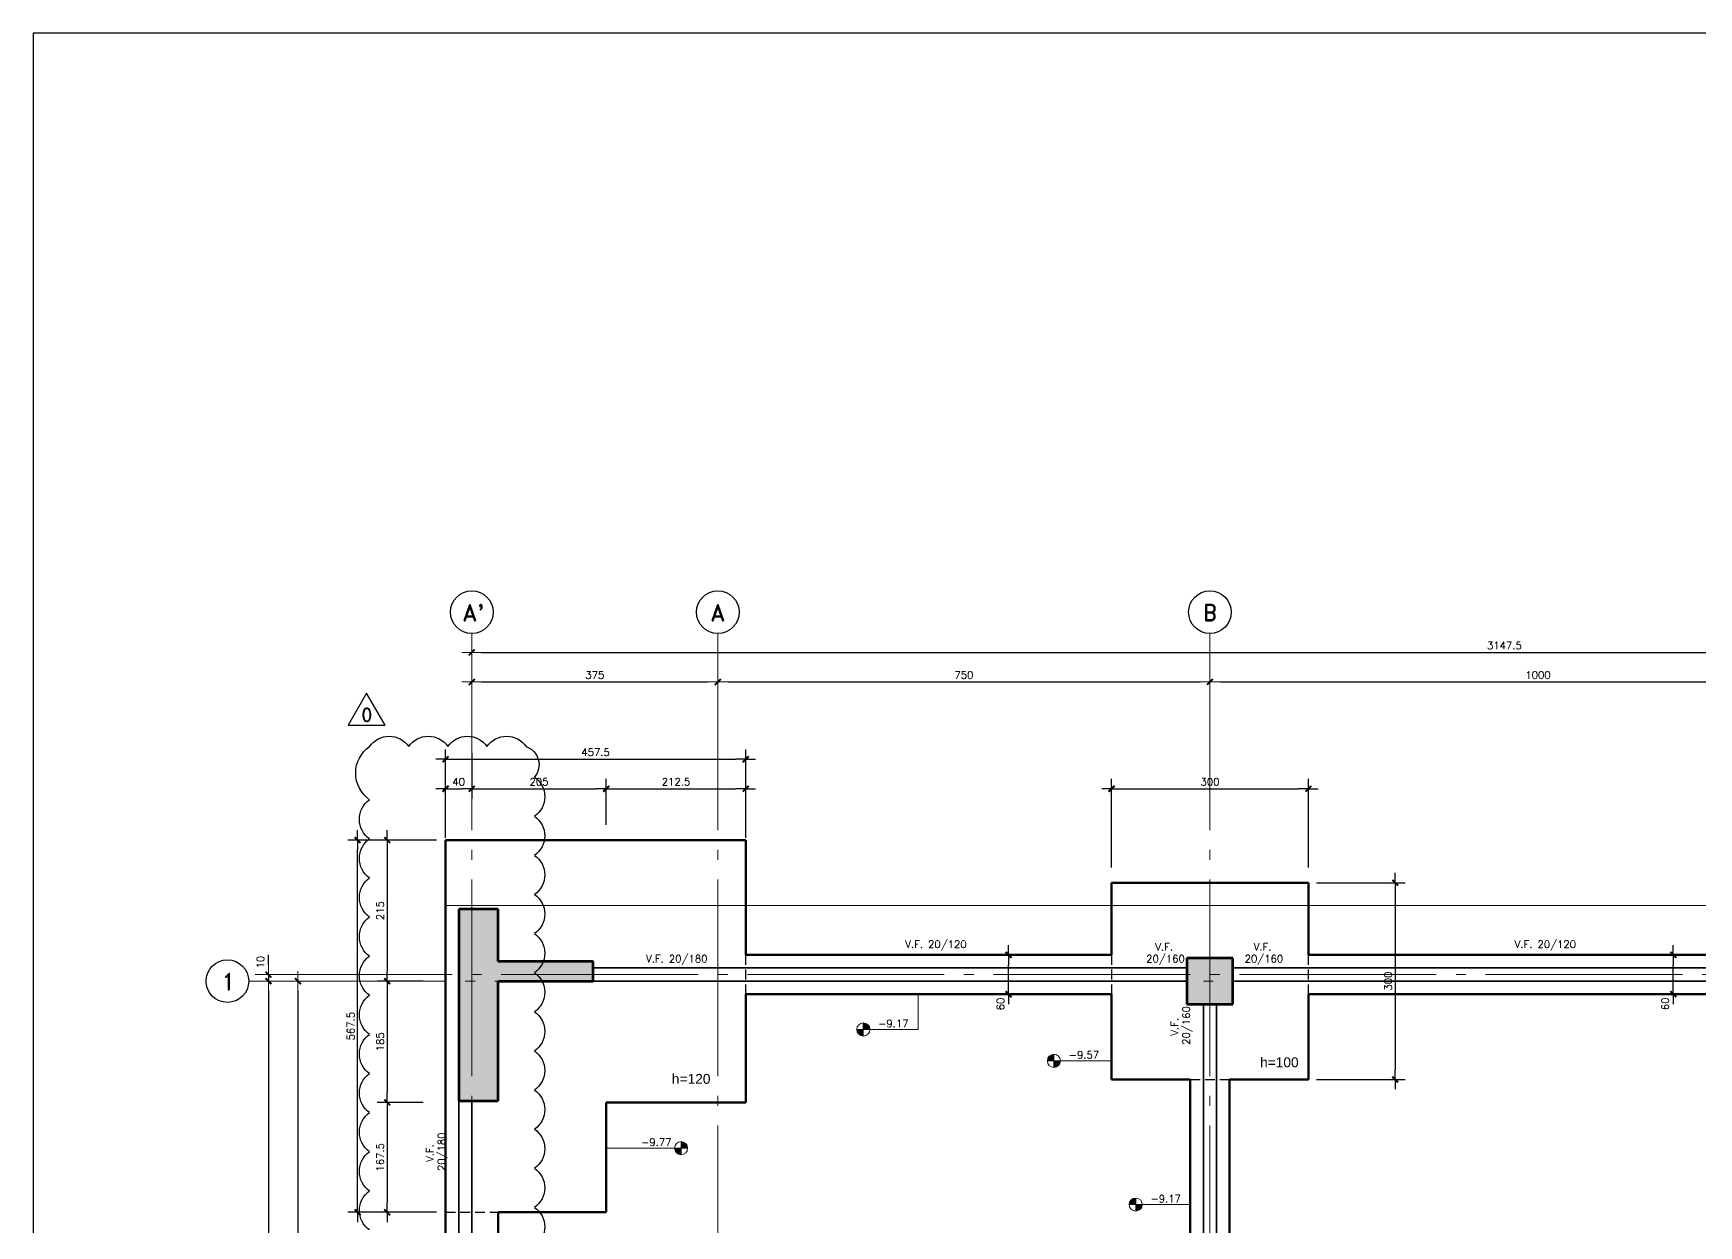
# Model space of a CAD drawing. Extents: x -58 to 5689, y 67 to 4123.
# Drawn here: x -58 to 2480, y 2305 to 4123 of the extents above; entities that cross this region are included whole.
import ezdxf
from ezdxf.enums import TextEntityAlignment as Align

# ---------------------------------------------------------------- set-up
doc = ezdxf.new("R2010")
doc.units = 0
doc.header["$LTSCALE"] = 30
doc.header["$MEASUREMENT"] = 0
doc.linetypes.add('DASHED', pattern=[0.75, 0.5, -0.25])
doc.linetypes.add('EJES', pattern=[12.5, 10, -1, 0.5, -1])
doc.layers.get('0').update_dxf_attribs({"linetype": 'CONTINUOUS'})
for name, color, linetype in [('RLA-FORMATO', 7, 'CONTINUOUS'), ('RLE-COTAS1', 2, 'CONTINUOUS'), ('RLE-REVISION 0', 1, 'CONTINUOUS'), ('RLE-SEGMENTOS1', 2, 'DASHED')]:
    doc.layers.add(name, color=color, linetype=linetype)
for name, color, linetype, lineweight in [('RLE-COTAS', 2, 'CONTINUOUS', 9), ('RLE-EJE', 3, 'CONTINUOUS', 25), ('RLE-EJES', 1, 'EJES', 15), ('RLE-FUNDACION', 210, 'CONTINUOUS', 25), ('RLE-LOSA', 90, 'CONTINUOUS', 15), ('RLE-MURO', 170, 'CONTINUOUS', 25), ('RLE-NIVELES', 3, 'CONTINUOUS', 9), ('RLE-PILAR', 5, 'CONTINUOUS', 25), ('RLE-SOLID', 252, 'CONTINUOUS', 15), ('RLE-TEXTO-1', 9, 'CONTINUOUS', 9), ('RLE-VIGA', 3, 'CONTINUOUS', 15)]:
    doc.layers.add(name, color=color, linetype=linetype, lineweight=lineweight)
doc.styles.add('Arial_3', font='arial.ttf', dxfattribs={"height": 15})
doc.styles.add('ROMAND', font='romand', dxfattribs={"height": 31.5})
doc.styles.add('ROMANS', font='romans.shx', dxfattribs={"height": 11.25})
doc.dimstyles.new('ING-50', dxfattribs={"dimscale": 50, "dimtxt": 0.27, "dimasz": 0.3, "dimexe": 0, "dimexo": 0, "dimgap": 0.1, "dimtad": 1, "dimdec": 1, "dimzin": 12, "dimdsep": 46, "dimtxsty": 'ROMANS', "dimblk": 'TICK1', "dimblk1": 'TICK1', "dimblk2": 'TICK1', "dimcen": 0.09, "dimclrd": 2, "dimclre": 1, "dimclrt": 3, "dimadec": 0, "dimazin": 0, "dimtfac": 1, "dimtdec": 0, "dimtix": 1, "dimtmove": 2, "dimatfit": 3, "dimldrblk": 'TICK1', "dimfxl": 0, "dimfxlon": 1, "dimtolj": 1, "dimtzin": 0, "dimarcsym": 0})

# ---------------------------------------------------------------- blocks, each defined once
blk = doc.blocks.new('TICK1')
at = {"color": 2}
for points in [[(0, 0), (-1, 0)], [(0, 0), (1, 0)]]:
    blk.add_lwpolyline(points, dxfattribs=at)
at = {"color": 2, "const_width": 0.2}
blk.add_lwpolyline([(-0.3, -0.3), (0.3, 0.3)], dxfattribs=at)
blk = doc.blocks.new('*D53')
at = {"layer": 'RLE-COTAS', "color": 2, "lineweight": -2, "transparency": 16777216}
blk.add_line((625.2, 3179), (3742.7, 3179), dxfattribs=at)
at = {"layer": 'RLE-COTAS', "color": 2, "lineweight": -2, "transparency": 16777216, "xscale": 15, "yscale": 15, "zscale": 15, "rotation": 180}
blk.add_blockref('TICK1', (610.2, 3179), dxfattribs=at)
at = {"layer": 'RLE-COTAS', "color": 2, "lineweight": -2, "transparency": 16777216, "xscale": 15, "yscale": 15, "zscale": 15}
blk.add_blockref('TICK1', (3757.7, 3179), dxfattribs=at)
at = {"layer": 'RLE-COTAS', "color": 3, "transparency": 16777216, "insert": (2183.9, 3189.6), "char_height": 11.25, "width": 61.027, "attachment_point": 5, "style": 'ROMANS'}
blk.add_mtext('\\A1;3147.5', dxfattribs=at)
blk = doc.blocks.new('*D58')
at = {"layer": 'RLE-COTAS', "color": 2, "lineweight": -2, "transparency": 16777216}
for p, q in [((300.3, 2702.9), (300.3, 2717.9)), ((300.3, 2687.9), (300.3, 2677.9)), ((300.3, 2662.9), (300.3, 2647.9))]:
    blk.add_line(p, q, dxfattribs=at)
at = {"layer": 'RLE-COTAS', "color": 2, "lineweight": -2, "transparency": 16777216, "xscale": 15, "yscale": 15, "zscale": 15}
for p, rotation in [((300.3, 2687.9), 270), ((300.3, 2677.9), 90)]:
    blk.add_blockref('TICK1', p, dxfattribs=dict(at, rotation=rotation))
at = {"layer": 'RLE-COTAS', "color": 3, "transparency": 16777216, "insert": (282.7, 2697.2), "char_height": 11.25, "width": 22.151, "attachment_point": 1, "rotation": 90, "line_spacing_factor": 0.941778, "style": 'ROMANS'}
blk.add_mtext('\\A1;10', dxfattribs=at)
blk = doc.blocks.new('*D59')
at = {"layer": 'RLE-COTAS', "color": 2, "lineweight": -2, "transparency": 16777216}
blk.add_line((300.3, 2662.9), (300.3, 1077.9), dxfattribs=at)
at = {"layer": 'RLE-COTAS', "color": 2, "lineweight": -2, "transparency": 16777216, "xscale": 15, "yscale": 15, "zscale": 15}
for p, rotation in [((300.3, 2677.9), 90), ((300.3, 1062.9), 270)]:
    blk.add_blockref('TICK1', p, dxfattribs=dict(at, rotation=rotation))
at = {"layer": 'RLE-COTAS', "color": 3, "transparency": 16777216, "insert": (289.7, 1870.4), "char_height": 11.25, "width": 44.301, "attachment_point": 5, "rotation": 90, "style": 'ROMANS'}
blk.add_mtext('\\A1;1615', dxfattribs=at)
blk = doc.blocks.new('*D61')
at = {"layer": 'RLE-COTAS', "color": 2, "lineweight": -2, "transparency": 16777216}
blk.add_line((345.3, 2662.9), (345.3, 1802.9), dxfattribs=at)
at = {"layer": 'RLE-COTAS', "color": 2, "lineweight": -2, "transparency": 16777216, "xscale": 15, "yscale": 15, "zscale": 15}
for p, rotation in [((345.3, 2677.9), 90), ((345.3, 1787.9), 270)]:
    blk.add_blockref('TICK1', p, dxfattribs=dict(at, rotation=rotation))
at = {"layer": 'RLE-COTAS', "color": 3, "transparency": 16777216, "insert": (334.7, 2232.9), "char_height": 11.25, "width": 33.226, "attachment_point": 5, "rotation": 90, "style": 'ROMANS'}
blk.add_mtext('\\A1;890', dxfattribs=at)
blk = doc.blocks.new('*D63')
at = {"layer": 'RLE-COTAS', "color": 2, "lineweight": -2, "transparency": 16777216}
blk.add_line((625.2, 3134), (970.2, 3134), dxfattribs=at)
at = {"layer": 'RLE-COTAS', "color": 2, "lineweight": -2, "transparency": 16777216, "xscale": 15, "yscale": 15, "zscale": 15, "rotation": 180}
blk.add_blockref('TICK1', (610.2, 3134), dxfattribs=at)
at = {"layer": 'RLE-COTAS', "color": 2, "lineweight": -2, "transparency": 16777216, "xscale": 15, "yscale": 15, "zscale": 15}
blk.add_blockref('TICK1', (985.2, 3134), dxfattribs=at)
at = {"layer": 'RLE-COTAS', "color": 3, "transparency": 16777216, "insert": (797.7, 3144.6), "char_height": 11.25, "width": 33.226, "attachment_point": 5, "style": 'ROMANS'}
blk.add_mtext('\\A1;375', dxfattribs=at)
blk = doc.blocks.new('*D64')
at = {"layer": 'RLE-COTAS', "color": 2, "lineweight": -2, "transparency": 16777216}
blk.add_line((1000.2, 3134), (1720.2, 3134), dxfattribs=at)
at = {"layer": 'RLE-COTAS', "color": 2, "lineweight": -2, "transparency": 16777216, "xscale": 15, "yscale": 15, "zscale": 15, "rotation": 180}
blk.add_blockref('TICK1', (985.2, 3134), dxfattribs=at)
at = {"layer": 'RLE-COTAS', "color": 2, "lineweight": -2, "transparency": 16777216, "xscale": 15, "yscale": 15, "zscale": 15}
blk.add_blockref('TICK1', (1735.2, 3134), dxfattribs=at)
at = {"layer": 'RLE-COTAS', "color": 3, "transparency": 16777216, "insert": (1360.2, 3144.6), "char_height": 11.25, "width": 33.226, "attachment_point": 5, "style": 'ROMANS'}
blk.add_mtext('\\A1;750', dxfattribs=at)
blk = doc.blocks.new('*D65')
at = {"layer": 'RLE-COTAS', "color": 2, "lineweight": -2, "transparency": 16777216}
blk.add_line((1750.2, 3134), (2720.2, 3134), dxfattribs=at)
at = {"layer": 'RLE-COTAS', "color": 2, "lineweight": -2, "transparency": 16777216, "xscale": 15, "yscale": 15, "zscale": 15, "rotation": 180}
blk.add_blockref('TICK1', (1735.2, 3134), dxfattribs=at)
at = {"layer": 'RLE-COTAS', "color": 2, "lineweight": -2, "transparency": 16777216, "xscale": 15, "yscale": 15, "zscale": 15}
blk.add_blockref('TICK1', (2735.2, 3134), dxfattribs=at)
at = {"layer": 'RLE-COTAS', "color": 3, "transparency": 16777216, "insert": (2235.2, 3144.6), "char_height": 11.25, "width": 44.301, "attachment_point": 5, "style": 'ROMANS'}
blk.add_mtext('\\A1;1000', dxfattribs=at)
blk = doc.blocks.new('*D87')
at = {"layer": 'RLE-COTAS1', "color": 1, "lineweight": -2, "transparency": 16777216}
for p, q in [((610.2, 3026.2), (610.2, 2956.2)), ((570.2, 2916.2), (570.2, 2986.2))]:
    blk.add_line(p, q, dxfattribs=at)
at = {"layer": 'RLE-COTAS1', "color": 2, "lineweight": -2, "transparency": 16777216}
blk.add_line((585.2, 2971.2), (595.2, 2971.2), dxfattribs=at)
at = {"layer": 'RLE-COTAS1', "color": 2, "lineweight": -2, "transparency": 16777216, "xscale": 15, "yscale": 15, "zscale": 15, "rotation": 180}
blk.add_blockref('TICK1', (570.2, 2971.2), dxfattribs=at)
at = {"layer": 'RLE-COTAS1', "color": 2, "lineweight": -2, "transparency": 16777216, "xscale": 15, "yscale": 15, "zscale": 15}
blk.add_blockref('TICK1', (610.2, 2971.2), dxfattribs=at)
at = {"layer": 'RLE-COTAS1', "color": 3, "transparency": 16777216, "insert": (590.2, 2981.8), "char_height": 11.25, "width": 22.151, "attachment_point": 5, "style": 'ROMANS'}
blk.add_mtext('\\A1;40', dxfattribs=at)
blk = doc.blocks.new('*D88')
at = {"layer": 'RLE-COTAS1', "color": 1, "lineweight": -2, "transparency": 16777216}
for p, q in [((610.2, 3026.2), (610.2, 2956.2)), ((815.2, 2916.2), (815.2, 2986.2))]:
    blk.add_line(p, q, dxfattribs=at)
at = {"layer": 'RLE-COTAS1', "color": 2, "lineweight": -2, "transparency": 16777216}
blk.add_line((625.2, 2971.2), (800.2, 2971.2), dxfattribs=at)
at = {"layer": 'RLE-COTAS1', "color": 2, "lineweight": -2, "transparency": 16777216, "xscale": 15, "yscale": 15, "zscale": 15, "rotation": 180}
blk.add_blockref('TICK1', (610.2, 2971.2), dxfattribs=at)
at = {"layer": 'RLE-COTAS1', "color": 2, "lineweight": -2, "transparency": 16777216, "xscale": 15, "yscale": 15, "zscale": 15}
blk.add_blockref('TICK1', (815.2, 2971.2), dxfattribs=at)
at = {"layer": 'RLE-COTAS1', "color": 3, "transparency": 16777216, "insert": (712.7, 2981.8), "char_height": 11.25, "width": 33.226, "attachment_point": 5, "style": 'ROMANS'}
blk.add_mtext('\\A1;205', dxfattribs=at)
blk = doc.blocks.new('*D89')
at = {"layer": 'RLE-COTAS1', "color": 1, "lineweight": -2, "transparency": 16777216}
for p, q in [((815.2, 2916.2), (815.2, 2986.2)), ((1027.7, 2916.2), (1027.7, 2986.2))]:
    blk.add_line(p, q, dxfattribs=at)
at = {"layer": 'RLE-COTAS1', "color": 2, "lineweight": -2, "transparency": 16777216}
blk.add_line((830.2, 2971.2), (1012.7, 2971.2), dxfattribs=at)
at = {"layer": 'RLE-COTAS1', "color": 2, "lineweight": -2, "transparency": 16777216, "xscale": 15, "yscale": 15, "zscale": 15, "rotation": 180}
blk.add_blockref('TICK1', (815.2, 2971.2), dxfattribs=at)
at = {"layer": 'RLE-COTAS1', "color": 2, "lineweight": -2, "transparency": 16777216, "xscale": 15, "yscale": 15, "zscale": 15}
blk.add_blockref('TICK1', (1027.7, 2971.2), dxfattribs=at)
at = {"layer": 'RLE-COTAS1', "color": 3, "transparency": 16777216, "insert": (921.4, 2981.8), "char_height": 11.25, "width": 49.952, "attachment_point": 5, "style": 'ROMANS'}
blk.add_mtext('\\A1;212.5', dxfattribs=at)
blk = doc.blocks.new('*D90')
at = {"layer": 'RLE-COTAS1', "color": 1, "lineweight": -2, "transparency": 16777216}
for p, q in [((536.2, 2892.9), (466.2, 2892.9)), ((536.2, 2677.9), (466.2, 2677.9))]:
    blk.add_line(p, q, dxfattribs=at)
at = {"layer": 'RLE-COTAS1', "color": 2, "lineweight": -2, "transparency": 16777216}
blk.add_line((481.2, 2877.9), (481.2, 2692.9), dxfattribs=at)
at = {"layer": 'RLE-COTAS1', "color": 2, "lineweight": -2, "transparency": 16777216, "xscale": 15, "yscale": 15, "zscale": 15}
for p, rotation in [((481.2, 2892.9), 90), ((481.2, 2677.9), 270)]:
    blk.add_blockref('TICK1', p, dxfattribs=dict(at, rotation=rotation))
at = {"layer": 'RLE-COTAS1', "color": 3, "transparency": 16777216, "insert": (470.6, 2785.4), "char_height": 11.25, "width": 33.226, "attachment_point": 5, "rotation": 90, "style": 'ROMANS'}
blk.add_mtext('\\A1;215', dxfattribs=at)
blk = doc.blocks.new('*D91')
at = {"layer": 'RLE-COTAS1', "color": 1, "lineweight": -2, "transparency": 16777216}
for p, q in [((536.2, 2677.9), (466.2, 2677.9)), ((536.2, 2492.9), (466.2, 2492.9))]:
    blk.add_line(p, q, dxfattribs=at)
at = {"layer": 'RLE-COTAS1', "color": 2, "lineweight": -2, "transparency": 16777216}
blk.add_line((481.2, 2662.9), (481.2, 2507.9), dxfattribs=at)
at = {"layer": 'RLE-COTAS1', "color": 2, "lineweight": -2, "transparency": 16777216, "xscale": 15, "yscale": 15, "zscale": 15}
for p, rotation in [((481.2, 2677.9), 90), ((481.2, 2492.9), 270)]:
    blk.add_blockref('TICK1', p, dxfattribs=dict(at, rotation=rotation))
at = {"layer": 'RLE-COTAS1', "color": 3, "transparency": 16777216, "insert": (470.6, 2585.4), "char_height": 11.25, "width": 33.226, "attachment_point": 5, "rotation": 90, "style": 'ROMANS'}
blk.add_mtext('\\A1;185', dxfattribs=at)
blk = doc.blocks.new('*D92')
at = {"layer": 'RLE-COTAS1', "color": 1, "lineweight": -2, "transparency": 16777216}
for p, q in [((536.2, 2492.9), (466.2, 2492.9)), ((536.2, 2325.4), (466.2, 2325.4))]:
    blk.add_line(p, q, dxfattribs=at)
at = {"layer": 'RLE-COTAS1', "color": 2, "lineweight": -2, "transparency": 16777216}
blk.add_line((481.2, 2477.9), (481.2, 2340.4), dxfattribs=at)
at = {"layer": 'RLE-COTAS1', "color": 2, "lineweight": -2, "transparency": 16777216, "xscale": 15, "yscale": 15, "zscale": 15}
for p, rotation in [((481.2, 2492.9), 90), ((481.2, 2325.4), 270)]:
    blk.add_blockref('TICK1', p, dxfattribs=dict(at, rotation=rotation))
at = {"layer": 'RLE-COTAS1', "color": 3, "transparency": 16777216, "insert": (470.6, 2409.2), "char_height": 11.25, "width": 49.952, "attachment_point": 5, "rotation": 90, "style": 'ROMANS'}
blk.add_mtext('\\A1;167.5', dxfattribs=at)
blk = doc.blocks.new('*D18')
at = {"layer": 'RLE-COTAS1', "color": 1, "lineweight": -2, "transparency": 16777216}
for p, q in [((556.2, 2892.9), (421.2, 2892.9)), ((556.2, 2325.4), (421.2, 2325.4))]:
    blk.add_line(p, q, dxfattribs=at)
at = {"layer": 'RLE-COTAS1', "color": 2, "lineweight": -2, "transparency": 16777216}
blk.add_line((436.2, 2340.4), (436.2, 2877.9), dxfattribs=at)
at = {"layer": 'RLE-COTAS1', "color": 2, "lineweight": -2, "transparency": 16777216, "xscale": 15, "yscale": 15, "zscale": 15}
for p, rotation in [((436.2, 2892.9), 90), ((436.2, 2325.4), 270)]:
    blk.add_blockref('TICK1', p, dxfattribs=dict(at, rotation=rotation))
at = {"layer": 'RLE-COTAS1', "color": 3, "transparency": 16777216, "insert": (425.6, 2609.2), "char_height": 11.25, "width": 52.033, "attachment_point": 5, "rotation": 90, "style": 'ROMANS'}
blk.add_mtext('\\A1;567.5', dxfattribs=at)
blk = doc.blocks.new('*D19')
at = {"layer": 'RLE-COTAS1', "color": 1, "lineweight": -2, "transparency": 16777216}
for p, q in [((570.2, 2896.2), (570.2, 3031.2)), ((1027.7, 2896.2), (1027.7, 3031.2))]:
    blk.add_line(p, q, dxfattribs=at)
at = {"layer": 'RLE-COTAS1', "color": 2, "lineweight": -2, "transparency": 16777216}
blk.add_line((585.2, 3016.2), (1012.7, 3016.2), dxfattribs=at)
at = {"layer": 'RLE-COTAS1', "color": 2, "lineweight": -2, "transparency": 16777216, "xscale": 15, "yscale": 15, "zscale": 15, "rotation": 180}
blk.add_blockref('TICK1', (570.2, 3016.2), dxfattribs=at)
at = {"layer": 'RLE-COTAS1', "color": 2, "lineweight": -2, "transparency": 16777216, "xscale": 15, "yscale": 15, "zscale": 15}
blk.add_blockref('TICK1', (1027.7, 3016.2), dxfattribs=at)
at = {"layer": 'RLE-COTAS1', "color": 3, "transparency": 16777216, "insert": (798.9, 3026.8), "char_height": 11.25, "width": 52.033, "attachment_point": 5, "style": 'ROMANS'}
blk.add_mtext('\\A1;457.5', dxfattribs=at)
blk = doc.blocks.new('*D20')
at = {"layer": 'RLE-COTAS1', "color": 1, "lineweight": -2, "transparency": 16777216}
for p, q in [((1585.2, 2851.2), (1585.2, 2986.2)), ((1885.2, 2851.2), (1885.2, 2986.2))]:
    blk.add_line(p, q, dxfattribs=at)
at = {"layer": 'RLE-COTAS1', "color": 2, "lineweight": -2, "transparency": 16777216}
blk.add_line((1600.2, 2971.2), (1870.2, 2971.2), dxfattribs=at)
at = {"layer": 'RLE-COTAS1', "color": 2, "lineweight": -2, "transparency": 16777216, "xscale": 15, "yscale": 15, "zscale": 15, "rotation": 180}
blk.add_blockref('TICK1', (1585.2, 2971.2), dxfattribs=at)
at = {"layer": 'RLE-COTAS1', "color": 2, "lineweight": -2, "transparency": 16777216, "xscale": 15, "yscale": 15, "zscale": 15}
blk.add_blockref('TICK1', (1885.2, 2971.2), dxfattribs=at)
at = {"layer": 'RLE-COTAS1', "color": 3, "transparency": 16777216, "insert": (1735.2, 2981.8), "char_height": 11.25, "width": 34.61, "attachment_point": 5, "style": 'ROMANS'}
blk.add_mtext('\\A1;300', dxfattribs=at)
blk = doc.blocks.new('*D21')
at = {"layer": 'RLE-COTAS1', "color": 1, "lineweight": -2, "transparency": 16777216}
for p, q in [((1897.5, 2827.9), (2032.5, 2827.9)), ((1897.5, 2527.9), (2032.5, 2527.9))]:
    blk.add_line(p, q, dxfattribs=at)
at = {"layer": 'RLE-COTAS1', "color": 2, "lineweight": -2, "transparency": 16777216}
blk.add_line((2017.5, 2812.9), (2017.5, 2542.9), dxfattribs=at)
at = {"layer": 'RLE-COTAS1', "color": 2, "lineweight": -2, "transparency": 16777216, "xscale": 15, "yscale": 15, "zscale": 15}
for p, rotation in [((2017.5, 2827.9), 90), ((2017.5, 2527.9), 270)]:
    blk.add_blockref('TICK1', p, dxfattribs=dict(at, rotation=rotation))
at = {"layer": 'RLE-COTAS1', "color": 3, "transparency": 16777216, "insert": (2006.8, 2677.9), "char_height": 11.25, "width": 34.61, "attachment_point": 5, "rotation": 90, "style": 'ROMANS'}
blk.add_mtext('\\A1;300', dxfattribs=at)
blk = doc.blocks.new('*D47')
at = {"layer": 'RLE-COTAS1', "color": 1, "lineweight": -2, "transparency": 16777216}
for p, q in [((1308.3, 2717.9), (1443.3, 2717.9)), ((1308.3, 2657.9), (1443.3, 2657.9))]:
    blk.add_line(p, q, dxfattribs=at)
at = {"layer": 'RLE-COTAS1', "color": 2, "lineweight": -2, "transparency": 16777216}
blk.add_line((1428.3, 2672.9), (1428.3, 2702.9), dxfattribs=at)
at = {"layer": 'RLE-COTAS1', "color": 2, "lineweight": -2, "transparency": 16777216, "xscale": 15, "yscale": 15, "zscale": 15}
for p, rotation in [((1428.3, 2717.9), 90), ((1428.3, 2657.9), 270)]:
    blk.add_blockref('TICK1', p, dxfattribs=dict(at, rotation=rotation))
at = {"layer": 'RLE-COTAS1', "color": 3, "transparency": 16777216, "insert": (1410.4, 2633.4), "char_height": 11.25, "width": 23.074, "attachment_point": 1, "rotation": 90, "line_spacing_factor": 0.941778, "style": 'ROMANS'}
blk.add_mtext('\\A1;60', dxfattribs=at)
blk = doc.blocks.new('*D48')
at = {"layer": 'RLE-COTAS1', "color": 1, "lineweight": -2, "transparency": 16777216}
for p, q in [((2321.4, 2717.9), (2456.4, 2717.9)), ((2321.4, 2657.9), (2456.4, 2657.9))]:
    blk.add_line(p, q, dxfattribs=at)
at = {"layer": 'RLE-COTAS1', "color": 2, "lineweight": -2, "transparency": 16777216}
blk.add_line((2441.4, 2672.9), (2441.4, 2702.9), dxfattribs=at)
at = {"layer": 'RLE-COTAS1', "color": 2, "lineweight": -2, "transparency": 16777216, "xscale": 15, "yscale": 15, "zscale": 15}
for p, rotation in [((2441.4, 2717.9), 90), ((2441.4, 2657.9), 270)]:
    blk.add_blockref('TICK1', p, dxfattribs=dict(at, rotation=rotation))
at = {"layer": 'RLE-COTAS1', "color": 3, "transparency": 16777216, "insert": (2423.5, 2633.6), "char_height": 11.25, "width": 23.074, "attachment_point": 1, "rotation": 90, "line_spacing_factor": 0.941778, "style": 'ROMANS'}
blk.add_mtext('\\A1;60', dxfattribs=at)
blk = doc.blocks.new('Spot Elevations - RLE - Target Filled-1315085-Fundaciones')
at = {"layer": 'RLE-NIVELES'}
h = blk.add_hatch(color=1, dxfattribs=at)
edge = h.paths.add_edge_path()
edge.add_line((-0.2, 0), (-0.4, 0))
edge.add_arc((-0.2, 0), 0.2, 90, 180, ccw=False)
edge.add_line((-0.2, 0.2), (-0.2, 0))
h = blk.add_hatch(color=1, dxfattribs=at)
edge = h.paths.add_edge_path()
edge.add_line((-0.2, 0), (0, 0))
edge.add_arc((-0.2, 0), 0.2, 270, 360, ccw=False)
edge.add_line((-0.2, -0.2), (-0.2, 0))
for p, q in [((-0.4, 0), (-0.2, 0)), ((-0.2, 0), (-0.2, 0.2)), ((-0.2, 0), (-0.2, -0.2)), ((0, 0), (-0.2, 0))]:
    blk.add_line(p, q, dxfattribs=at)
blk.add_circle((-0.2, 0), 0.2, dxfattribs=at)
for start, end in [(90, 180), (270, 0)]:
    blk.add_arc((-0.2, 0), 0.2, start, end, dxfattribs=at)
blk = doc.blocks.new('rev-1')
at = {"color": 3}
blk.add_lwpolyline([(-0.1, 31.3), (-28.3, -17.5), (28, -17.5), (-0.1, 31.3)], dxfattribs=at)
at = {"color": 5, "linetype": 'Continuous', "style": 'ROMAND'}
blk.add_attdef('1', text='', height=20, dxfattribs=at).set_placement((0.4, -12), align=Align.CENTER)

msp = doc.modelspace()

# ---------------------------------------------------------------- hatches: boundary and pattern name
at = {"layer": 'RLE-SOLID', "lineweight": 25}
for points in [[(590.199, 2495.433), (650.199, 2495.433), (650.199, 2787.433), (590.199, 2787.433)], [(795.199, 2677.933), (795.199, 2707.933), (650.199, 2707.933), (650.199, 2677.933)]]:
    msp.add_hatch(color=256, dxfattribs=at).paths.add_polyline_path(points)
at = {"layer": 'RLE-SOLID'}
msp.add_hatch(color=256, dxfattribs=at).paths.add_polyline_path([(1770.199, 2642.933), (1770.199, 2712.933), (1700.199, 2712.933), (1700.199, 2642.933)])

# ---------------------------------------------------------------- linework, layer by layer
at = {"layer": 'RLA-FORMATO', "color": 6, "linetype": 'Continuous'}
msp.add_lwpolyline([(-58.1, 4123.098), (-58.1, 68.098), (5686.9, 68.098), (5686.9, 4123.098)], close=True, dxfattribs=at)
at = {"layer": 'RLE-EJE'}
for centre in [(610.199, 3240.433), (985.199, 3240.433), (1735.199, 3240.433), (237.699, 2677.933)]:
    msp.add_circle(centre, 32.5, dxfattribs=at)
at = {"layer": 'RLE-EJES', "linetype": 'EJES', "lineweight": 9}
for p, q in [((610.199, 3207.933), (610.199, 532.933)), ((985.199, 3207.933), (985.199, 532.933)), ((1735.199, 3207.933), (1735.199, 532.933)), ((270.199, 2677.933), (4370.199, 2677.933))]:
    msp.add_line(p, q, dxfattribs=at)
at = {"layer": 'RLE-EJES', "linetype": 'EJES'}
msp.add_line((280.199, 2687.933), (4324.743, 2687.933), dxfattribs=at)
at = {"layer": 'RLE-FUNDACION', "lineweight": 50}
for p, q in [((1027.699, 2892.933), (570.199, 2892.933)), ((570.199, 2325.433), (570.199, 2892.933)), ((1027.699, 2717.933), (1027.699, 2892.933)), ((1885.199, 2827.933), (1585.199, 2827.933)), ((1585.199, 2827.933), (1585.199, 2717.933)), ((1885.199, 2717.933), (1885.199, 2827.933)), ((570.199, 2792.933), (570.199, 872.933)), ((1585.199, 2717.933), (1027.699, 2717.933)), ((2585.199, 2717.933), (1885.199, 2717.933)), ((1027.699, 2492.933), (1027.699, 2657.933)), ((1027.699, 2657.933), (1585.199, 2657.933)), ((1585.199, 2657.933), (1585.199, 2527.933)), ((1885.199, 2527.933), (1885.199, 2657.933)), ((1885.199, 2657.933), (2585.199, 2657.933)), ((1585.199, 2527.933), (1705.199, 2527.933)), ((1705.199, 2527.933), (1705.199, 1962.933)), ((1765.199, 2527.933), (1885.199, 2527.933)), ((1765.199, 1962.933), (1765.199, 2527.933)), ((815.199, 2325.433), (815.199, 2492.933)), ((815.199, 2492.933), (1027.699, 2492.933)), ((650.199, 2325.433), (815.199, 2325.433)), ((650.199, 1817.933), (650.199, 2325.433))]:
    msp.add_line(p, q, dxfattribs=at)
at = {"layer": 'RLE-LOSA'}
msp.add_line((3770.199, 2792.933), (570.199, 2792.933), dxfattribs=at)
at = {"layer": 'RLE-MURO', "lineweight": 70}
for p, q in [((650.199, 2787.433), (590.199, 2787.433)), ((590.199, 2787.433), (590.199, 2495.433)), ((650.199, 2707.933), (650.199, 2787.433)), ((795.199, 2707.933), (650.199, 2707.933)), ((795.199, 2677.933), (795.199, 2707.933)), ((650.199, 2495.433), (650.199, 2677.933)), ((650.199, 2677.933), (795.199, 2677.933)), ((590.199, 2495.433), (650.199, 2495.433))]:
    msp.add_line(p, q, dxfattribs=at)
at = {"layer": 'RLE-NIVELES'}
for p, q in [((1290.467, 2657.933), (1290.467, 2604.097)), ((1290.467, 2604.097), (1216.918, 2604.097)), ((1551.215, 2556.368), (1507.376, 2556.368)), ((1585.199, 2556.368), (1551.215, 2556.368)), ((815.199, 2423.219), (850.684, 2423.219)), ((850.684, 2423.219), (919.183, 2423.219)), ((1682.732, 2337.172), (1632.043, 2337.172)), ((1705.199, 2337.172), (1682.732, 2337.172))]:
    msp.add_line(p, q, dxfattribs=at)
at = {"layer": 'RLE-PILAR', "lineweight": 70}
for p, q in [((1700.199, 2712.933), (1700.199, 2642.933)), ((1770.199, 2712.933), (1700.199, 2712.933)), ((1770.199, 2642.933), (1770.199, 2712.933)), ((1700.199, 2642.933), (1770.199, 2642.933))]:
    msp.add_line(p, q, dxfattribs=at)
at = {"layer": 'RLE-REVISION 0'}
msp.add_lwpolyline([(454.441, 2298.409, -0.52056705), (454.441, 2358.047, -0.52056705), (454.441, 2417.686, -0.52056705), (454.441, 2477.325, -0.52056705), (454.441, 2536.964, -0.52056705), (454.441, 2596.602, -0.52056705), (454.441, 2656.241, -0.52056705), (454.441, 2715.88, -0.52056705), (454.441, 2775.519, -0.52056705), (454.441, 2835.158, -0.52056705), (454.441, 2894.796, -0.52056705), (454.441, 2954.435, -0.52056705), (454.441, 3035.734, -0.52056705), (514.08, 3035.734, -0.52056705), (573.719, 3035.734, -0.52056705), (633.358, 3035.734, -0.52056705), (692.997, 3035.734, -0.52056705), (705.807, 2988.906, -0.52056705), (705.807, 2929.267, -0.52056705), (705.807, 2869.628, -0.52056705), (705.807, 2809.989, -0.52056705), (705.807, 2750.35, -0.52056705), (705.807, 2690.712, -0.52056705), (705.807, 2631.073, -0.52056705), (705.807, 2571.434, -0.52056705), (705.807, 2511.795, -0.52056705), (705.807, 2452.157, -0.52056705), (705.807, 2392.518, -0.52056705), (705.807, 2332.879, -0.52056705), (705.807, 2273.24, -0.52056705)], format="xyb", dxfattribs=at)
at = {"layer": 'RLE-SEGMENTOS1', "lineweight": 25}
for p, q in [((1027.699, 2657.933), (1027.699, 2717.933)), ((1585.199, 2717.933), (1585.199, 2657.933)), ((1885.199, 2657.933), (1885.199, 2717.933)), ((1705.199, 2527.933), (1765.199, 2527.933)), ((570.199, 2325.433), (650.199, 2325.433))]:
    msp.add_line(p, q, dxfattribs=at)
at = {"layer": 'RLE-VIGA', "color": 80, "lineweight": 35}
for p, q in [((795.199, 2697.933), (1027.699, 2697.933)), ((1027.699, 2697.933), (1585.199, 2697.933)), ((1585.199, 2697.933), (1700.199, 2697.933)), ((1770.199, 2697.933), (1885.199, 2697.933)), ((1885.199, 2697.933), (2585.199, 2697.933)), ((1027.699, 2677.933), (795.199, 2677.933)), ((1585.199, 2677.933), (1027.699, 2677.933)), ((1700.199, 2677.933), (1585.199, 2677.933)), ((1885.199, 2677.933), (1770.199, 2677.933)), ((2585.199, 2677.933), (1885.199, 2677.933)), ((1725.199, 2527.933), (1725.199, 2642.933)), ((1745.199, 2642.933), (1745.199, 2527.933)), ((1725.199, 1957.933), (1725.199, 2527.933)), ((1745.199, 2527.933), (1745.199, 1957.933)), ((590.199, 2325.433), (590.199, 2495.433)), ((610.199, 2495.433), (610.199, 2325.433)), ((590.199, 1375.433), (590.199, 2325.433)), ((610.199, 2325.433), (610.199, 1797.933))]:
    msp.add_line(p, q, dxfattribs=at)

# ---------------------------------------------------------------- block references
at = {"layer": 'RLE-NIVELES', "extrusion": (0, 0, -1), "xscale": 49.99999999999998, "yscale": 49.99999999999998, "zscale": 49.99999999999998, "rotation": 180}
msp.add_blockref('Spot Elevations - RLE - Target Filled-1315085-Fundaciones', (-1216.918, 2604.097), dxfattribs=at)
at = {"layer": 'RLE-NIVELES', "xscale": 49.99999999999998, "yscale": 49.99999999999998, "zscale": 49.99999999999998}
for p in [(1507.376, 2556.368), (1632.043, 2337.172)]:
    msp.add_blockref('Spot Elevations - RLE - Target Filled-1315085-Fundaciones', p, dxfattribs=at)
at = {"layer": 'RLE-NIVELES', "extrusion": (0, 0, -1), "xscale": 49.99999999999998, "yscale": 49.99999999999998, "zscale": 49.99999999999998}
msp.add_blockref('Spot Elevations - RLE - Target Filled-1315085-Fundaciones', (-919.183, 2423.219), dxfattribs=at)
at = {"layer": 'RLE-REVISION 0'}
msp.add_blockref('rev-1', (449.909, 3085.832), dxfattribs=at).add_auto_attribs({'1': '0'})

# ---------------------------------------------------------------- texts
at = {"layer": 'RLE-EJE', "color": 5, "lineweight": 9, "char_height": 25, "width": 1, "attachment_point": 1, "style": 'ROMAND'}
for s, insert in [("A'", (596.48, 3252.319)), ('A', (974.456, 3252.319)), ('B', (1724.456, 3252.319)), ('1', (228.645, 2689.697))]:
    msp.add_mtext(s, dxfattribs=dict(at, insert=insert))
at = {"layer": 'RLE-NIVELES', "char_height": 11.25, "width": 47.59471, "attachment_point": 5, "line_spacing_factor": 0.941778, "style": 'ROMANS'}
for s, insert in [('-9.17', (1252.634, 2613.08)), ('-9.57', (1543.092, 2565.351)), ('-9.77', (891.399, 2432.202)), ('-9.17', (1667.759, 2346.155))]:
    msp.add_mtext(s, dxfattribs=dict(at, insert=insert))
at = {"layer": 'RLE-TEXTO-1'}
for s, insert, char_height, width, attachment_point, style in [('V.F. 20/120', (1317.634, 2732.138), 11.25, 109.0295, 5, 'ROMANS'), ('V.F. 20/120', (2246.385, 2732.138), 11.25, 109.0295, 5, 'ROMANS'), ('V.F. 20/180', (922.634, 2710.224), 11.25, 109.0295, 5, 'ROMANS'), ('20/160', (1667.462, 2710.22), 11.25, 64.135, 5, 'ROMANS'), ('V.F.', (1665.419, 2730.063), 11.25, 38.88184, 5, 'ROMANS'), ('20/160', (1817.462, 2710.22), 11.25, 64.135, 5, 'ROMANS'), ('V.F.', (1815.419, 2730.063), 11.25, 38.88184, 5, 'ROMANS'), ('h=100', (1811.516, 2561.548), 15, 72.55272, 1, 'Arial_3'), ('h=120', (915.111, 2536.36), 15, 72.55272, 1, 'Arial_3')]:
    msp.add_mtext(s, dxfattribs=dict(at, insert=insert, char_height=char_height, width=width, attachment_point=attachment_point, style=style))
at = {"layer": 'RLE-TEXTO-1', "char_height": 11.25, "attachment_point": 5, "rotation": 90, "style": 'ROMANS'}
for s, insert, width in [('V.F.', (1681.069, 2608.153), 38.88184), ('20/160', (1700.913, 2610.196), 64.135), ('20/180', (565.913, 2417.696), 64.135), ('V.F.', (546.069, 2415.653), 38.88184)]:
    msp.add_mtext(s, dxfattribs=dict(at, insert=insert, width=width))

# ---------------------------------------------------------------- dimensions: what is measured, and where the dimension line sits
at = {"layer": 'RLE-COTAS'}
for base, p1, p2, picture, middle in [((3757.699, 3178.983), (610.199, 3183.983), (3757.699, 3183.983), '*D53', (2183.949, 3189.608)), ((985.199, 3133.983), (610.199, 3138.983), (985.199, 3138.983), '*D63', (797.699, 3144.608)), ((1735.199, 3133.983), (985.199, 3138.983), (1735.199, 3138.983), '*D64', (1360.199, 3144.608)), ((2735.199, 3133.983), (1735.199, 3138.983), (2735.199, 3138.983), '*D65', (2235.199, 3144.608))]:
    dim = msp.add_linear_dim(base=base, p1=p1, p2=p2, dimstyle='ING-50', override={"dimexe": 0, "dimexo": 0, "dimdec": 1, "dimfxl": 0, "dimfxlon": 1}, dxfattribs=at)
    dim.commit()
    dim.dimension.update_dxf_attribs({"geometry": picture, "text_midpoint": middle})
dim = msp.add_linear_dim(base=(300.291, 2677.933), p1=(305.291, 2687.933), p2=(305.291, 2677.933), angle=90, dimstyle='ING-50', override={"dimexe": 0, "dimexo": 0, "dimdec": 1, "dimfxl": 0, "dimfxlon": 1}, dxfattribs=at)
dim.commit()
dim.dimension.update_dxf_attribs({"geometry": '*D58', "text_midpoint": (290.212, 2708.293), "dimtype": 160, "text_rotation": 90})
for base, p1, p2, picture, middle in [((300.291, 1062.933), (305.291, 2677.933), (305.291, 1062.933), '*D59', (289.666, 1870.433)), ((345.291, 1787.933), (350.291, 2677.933), (350.291, 1787.933), '*D61', (334.666, 2232.933))]:
    dim = msp.add_linear_dim(base=base, p1=p1, p2=p2, angle=90, dimstyle='ING-50', override={"dimexe": 0, "dimexo": 0, "dimdec": 1, "dimfxl": 0, "dimfxlon": 1}, dxfattribs=at)
    dim.commit()
    dim.dimension.update_dxf_attribs({"geometry": picture, "text_midpoint": middle})
at = {"layer": 'RLE-COTAS1'}
for base, p1, p2, override, picture, middle in [((610.199, 2971.213), (570.199, 2901.213), (610.199, 3041.213), {"dimexe": 0.3, "dimexo": 0, "dimdec": 1, "dimfxl": 1.1, "dimfxlon": 1}, '*D87', (590.199, 2981.838)), ((1027.699, 3016.213), (570.199, 2891.213), (1027.699, 2891.213), {"dimexe": 0.3, "dimexo": 0, "dimdec": 1, "dimfxl": 2.4, "dimfxlon": 1}, '*D19', (798.949, 3026.838)), ((815.199, 2971.213), (610.199, 3041.213), (815.199, 2901.213), {"dimexe": 0.3, "dimexo": 0, "dimdec": 1, "dimfxl": 1.1, "dimfxlon": 1}, '*D88', (712.699, 2981.838)), ((1027.699, 2971.213), (815.199, 2901.213), (1027.699, 2901.213), {"dimexe": 0.3, "dimexo": 0, "dimdec": 1, "dimfxl": 1.1, "dimfxlon": 1}, '*D89', (921.449, 2981.838)), ((1885.199, 2971.213), (1585.199, 2846.213), (1885.199, 2846.213), {"dimexe": 0.3, "dimexo": 0, "dimdec": 1, "dimfxl": 2.4, "dimfxlon": 1}, '*D20', (1735.199, 2981.838))]:
    dim = msp.add_linear_dim(base=base, p1=p1, p2=p2, dimstyle='ING-50', override=override, dxfattribs=at)
    dim.commit()
    dim.dimension.update_dxf_attribs({"geometry": picture, "text_midpoint": middle})
for base, p1, p2, override, picture, middle in [((436.244, 2892.933), (561.244, 2325.433), (561.244, 2892.933), {"dimexe": 0.3, "dimexo": 0, "dimdec": 1, "dimfxl": 2.4, "dimfxlon": 1}, '*D18', (425.619, 2609.183)), ((481.244, 2677.933), (551.244, 2892.933), (551.244, 2677.933), {"dimexe": 0.3, "dimexo": 0, "dimdec": 1, "dimfxl": 1.1, "dimfxlon": 1}, '*D90', (470.619, 2785.433)), ((2017.461, 2527.933), (1892.461, 2827.933), (1892.461, 2527.933), {"dimexe": 0.3, "dimexo": 0, "dimdec": 1, "dimfxl": 2.4, "dimfxlon": 1}, '*D21', (2006.836, 2677.933)), ((481.244, 2492.933), (551.244, 2677.933), (551.244, 2492.933), {"dimexe": 0.3, "dimexo": 0, "dimdec": 1, "dimfxl": 1.1, "dimfxlon": 1}, '*D91', (470.619, 2585.433)), ((481.244, 2325.433), (551.244, 2492.933), (551.244, 2325.433), {"dimexe": 0.3, "dimexo": 0, "dimdec": 1, "dimfxl": 1.1, "dimfxlon": 1}, '*D92', (470.619, 2409.183))]:
    dim = msp.add_linear_dim(base=base, p1=p1, p2=p2, angle=90, dimstyle='ING-50', override=override, dxfattribs=at)
    dim.commit()
    dim.dimension.update_dxf_attribs({"geometry": picture, "text_midpoint": middle})
for base, p1, p2, picture, middle in [((1428.303, 2717.933), (1303.303, 2657.933), (1303.303, 2717.933), '*D47', (1417.909, 2644.893)), ((2441.352, 2717.933), (2316.352, 2657.933), (2316.352, 2717.933), '*D48', (2430.957, 2645.172))]:
    dim = msp.add_linear_dim(base=base, p1=p1, p2=p2, angle=90, dimstyle='ING-50', override={"dimexe": 0.3, "dimexo": 0, "dimdec": 1, "dimfxl": 2.4, "dimfxlon": 1}, dxfattribs=at)
    dim.commit()
    dim.dimension.update_dxf_attribs({"geometry": picture, "text_midpoint": middle, "dimtype": 160, "text_rotation": 90})

doc.saveas('drawing.dxf')
